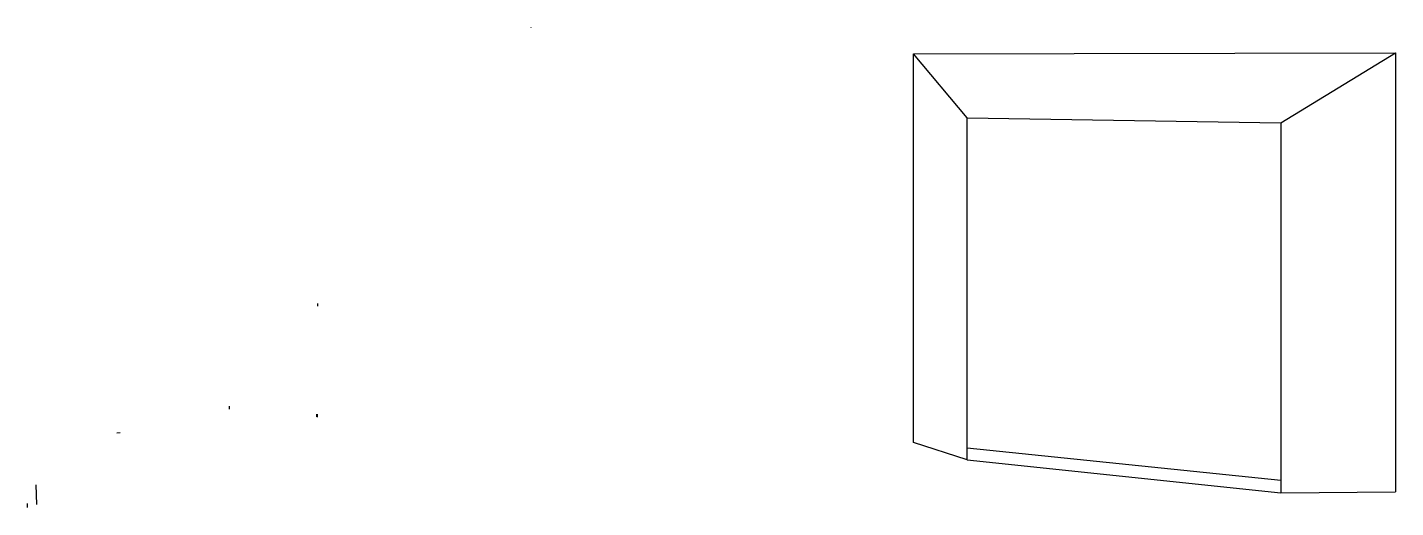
# Model space of a CAD drawing. Extents: x -10531 to 16009, y -6447 to 5372.
# Drawn here: x 6729 to 16009, y -3029 to 225 of the extents above; entities that cross this region are included whole.
import ezdxf

# ---------------------------------------------------------------- set-up
doc = ezdxf.new("R2010")
doc.units = 0
doc.layers.get('0').update_dxf_attribs({"linetype": 'CONTINUOUS'})

msp = doc.modelspace()

# ---------------------------------------------------------------- linework, layer by layer
for p, q in [((10144.7, 224.6), (10144.6, 223.5)), ((10144.6, 223.5), (10144.7, 221.2)), ((12739.8, 46.3), (16008.9, 52.3)), ((13102.9, -389), (12739.8, 46.3)), ((12739.8, -2587.5), (12739.8, 46.3)), ((15230.7, -421.4), (16008.9, 52.3)), ((16008.9, 52.3), (16008.9, -2922.5)), ((13102.9, -389), (15230.7, -421.4)), ((13102.9, -2624.7), (13102.9, -389)), ((15230.7, -421.4), (15230.7, -2842.8)), ((8699.9, -1664.3), (8699.9, -1645.3)), ((8700.1, -1664.3), (8700.1, -1645.3)), ((8098.4, -2342.7), (8098.4, -2361.3)), ((8691.7, -2414.8), (8691.7, -2395.8)), ((8697.1, -2415.4), (8697.1, -2396.4)), ((7357.6, -2521.6), (7335.8, -2523.7)), ((13102.9, -2704.4), (12739.8, -2587.5)), ((13102.9, -2624.7), (15230.7, -2842.8)), ((13102.9, -2704.4), (13102.9, -2624.7)), ((13102.9, -2704.4), (15230.7, -2929.1)), ((6792.3, -3007.6), (6789.4, -2875.9)), ((15230.7, -2842.8), (15230.7, -2929.1)), ((15230.7, -2929.1), (16008.9, -2922.5)), ((6729.2, -3029.1), (6729.2, -3001.4))]:
    msp.add_line(p, q)

doc.saveas('drawing.dxf')
